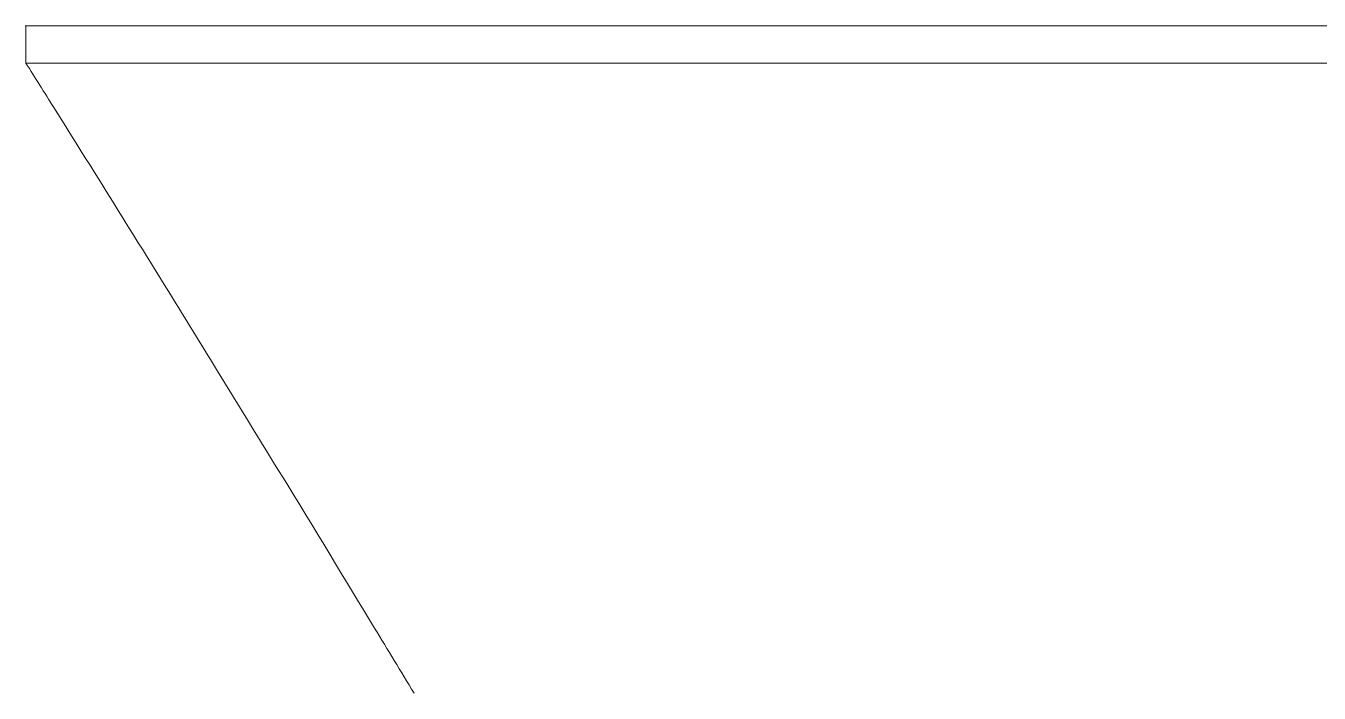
# Model space of a CAD drawing. Header units: inches. Extents: x 3778 to 56227, y -16914 to 35091.
# Drawn here: x 37798.9 to 37855.5, y 8445.5 to 8474.7 of the extents above; entities that cross this region are included whole.
import ezdxf

# ---------------------------------------------------------------- set-up
doc = ezdxf.new("R2010")
doc.units = ezdxf.units.IN
doc.header["$LTSCALE"] = 100
doc.header["$MEASUREMENT"] = 0
doc.layers.add('mark-B', color=2, linetype='Continuous', lineweight=20)
doc.layers.add('RC-LIGHT', color=7, linetype='Continuous')

# ---------------------------------------------------------------- blocks, each defined once
blk = doc.blocks.new('무풍1way 일반')
at = {"layer": 'mark-B'}
for points, knots in [([(527.41, -471.217), (527.984, -472.168), (530.419, -476.193), (534.729, -483.251), (539.405, -490.832), (542.632, -495.99), (543.98, -498.133), (544.387, -498.779)], [0, 0, 0, 0, 0.102125, 0.432756, 0.763387, 0.928703, 1, 1, 1, 1]), ([(527.41, -471.217), (527.984, -472.168), (530.419, -476.193), (534.729, -483.251), (539.405, -490.832), (542.632, -495.99), (543.98, -498.133), (544.387, -498.779)], [0, 0, 0, 0, 0.102125, 0.432756, 0.763387, 0.928703, 1, 1, 1, 1]), ([(447.945, -498.789), (448.204, -498.789), (448.737, -498.788), (449.558, -498.786), (450.425, -498.785), (451.337, -498.784), (452.294, -498.783), (453.296, -498.782), (454.344, -498.781), (455.437, -498.78), (456.575, -498.78), (457.758, -498.78), (458.987, -498.779), (460.63, -498.779), (462.671, -498.779), (465.096, -498.78), (467.522, -498.78), (469.947, -498.78), (472.033, -498.78), (474.648, -498.78), (478.661, -498.78), (484.428, -498.78), (490.632, -498.779), (496.813, -498.779), (506.101, -498.779), (522.095, -498.779), (535.906, -498.779), (544.387, -498.779)], [0, 0, 0, 0, 0.008049, 0.016566, 0.025553, 0.035009, 0.044934, 0.055328, 0.066191, 0.077524, 0.089325, 0.101596, 0.114335, 0.127544, 0.152691, 0.177839, 0.202986, 0.228134, 0.253282, 0.267873, 0.309483, 0.378114, 0.44727, 0.502483, 0.570358, 0.736197, 1, 1, 1, 1]), ([(447.945, -498.789), (448.204, -498.789), (448.737, -498.788), (449.558, -498.786), (450.425, -498.785), (451.337, -498.784), (452.294, -498.783), (453.296, -498.782), (454.344, -498.781), (455.437, -498.78), (456.575, -498.78), (457.758, -498.78), (458.987, -498.779), (460.63, -498.779), (462.671, -498.779), (465.096, -498.78), (467.522, -498.78), (469.947, -498.78), (472.033, -498.78), (474.648, -498.78), (478.661, -498.78), (484.428, -498.78), (490.632, -498.779), (496.813, -498.779), (506.101, -498.779), (522.095, -498.779), (535.907, -498.779), (544.387, -498.779)], [0, 0, 0, 0, 0.008049, 0.016566, 0.025553, 0.035009, 0.044934, 0.055328, 0.066191, 0.077524, 0.089325, 0.101596, 0.114335, 0.127544, 0.152691, 0.177839, 0.202986, 0.228134, 0.253282, 0.267873, 0.309483, 0.378114, 0.44727, 0.502483, 0.570368, 0.736207, 1, 1, 1, 1]), ([(544.387, -500.402), (541.188, -500.402), (534.789, -500.402), (525.191, -500.402), (515.592, -500.402), (507.252, -500.402), (500.181, -500.402), (494.391, -500.402), (488.637, -500.402), (483.241, -500.402), (478.398, -500.402), (474.302, -500.402), (470.823, -500.402), (467.963, -500.402), (465.747, -500.402), (463.991, -500.402), (462.509, -500.402), (461.09, -500.402), (459.734, -500.402), (458.44, -500.402), (457.209, -500.402), (456.041, -500.402), (454.935, -500.402), (453.892, -500.402), (452.911, -500.402), (451.994, -500.402), (451.138, -500.402), (450.346, -500.401), (449.616, -500.401), (448.948, -500.401), (448.524, -500.401), (448.323, -500.401)], [0, 0, 0, 0, 0.099914, 0.199828, 0.299742, 0.399656, 0.460292, 0.52056, 0.580461, 0.639993, 0.689067, 0.731708, 0.767918, 0.797695, 0.821041, 0.837115, 0.852537, 0.867308, 0.881427, 0.894893, 0.907708, 0.919871, 0.931382, 0.942241, 0.952448, 0.962003, 0.970906, 0.979157, 0.986757, 0.993704, 1, 1, 1, 1]), ([(544.387, -500.402), (541.188, -500.402), (534.789, -500.402), (525.191, -500.402), (515.592, -500.402), (507.252, -500.402), (500.181, -500.402), (494.391, -500.402), (488.637, -500.402), (483.241, -500.402), (478.398, -500.402), (474.302, -500.402), (470.823, -500.402), (467.963, -500.402), (465.747, -500.402), (463.991, -500.402), (462.509, -500.402), (461.09, -500.402), (459.734, -500.402), (458.44, -500.402), (457.209, -500.402), (456.041, -500.402), (454.935, -500.402), (453.892, -500.402), (452.911, -500.402), (451.994, -500.402), (451.138, -500.402), (450.346, -500.401), (449.616, -500.401), (448.948, -500.401), (448.524, -500.401), (448.323, -500.401)], [0, 0, 0, 0, 0.099914, 0.199828, 0.299742, 0.399656, 0.460292, 0.52056, 0.580461, 0.639993, 0.689067, 0.731708, 0.767918, 0.797695, 0.821041, 0.837115, 0.852537, 0.867308, 0.881427, 0.894893, 0.907708, 0.919871, 0.931382, 0.942241, 0.952448, 0.962003, 0.970906, 0.979157, 0.986757, 0.993704, 1, 1, 1, 1])]:
    blk.add_open_spline(points, degree=3, knots=knots, dxfattribs=at)
blk.add_rational_spline([(544.387, -500.402), (544.387, -500.378), (544.387, -498.779)], [1, 0.809522777203, 0.999987126665], degree=2, dxfattribs=at)
blk.add_rational_spline([(544.387, -500.402), (544.387, -500.378), (544.387, -498.779)], [1, 0.809522777203, 0.999987126665], degree=2, dxfattribs=at)
blk.add_open_spline([(544.412, -500.402), (544.404, -500.402), (544.395, -500.402), (544.387, -500.402)], degree=3, dxfattribs=at)
blk.add_open_spline([(544.412, -500.402), (544.404, -500.402), (544.395, -500.402), (544.387, -500.402)], degree=3, dxfattribs=at)

msp = doc.modelspace()

# ---------------------------------------------------------------- block references
at = {"layer": 'RC-LIGHT', "color": 8, "rotation": 180}
msp.add_blockref('무풍1way 일반', (38343.307, 7974.318), dxfattribs=at)

doc.saveas('drawing.dxf')
